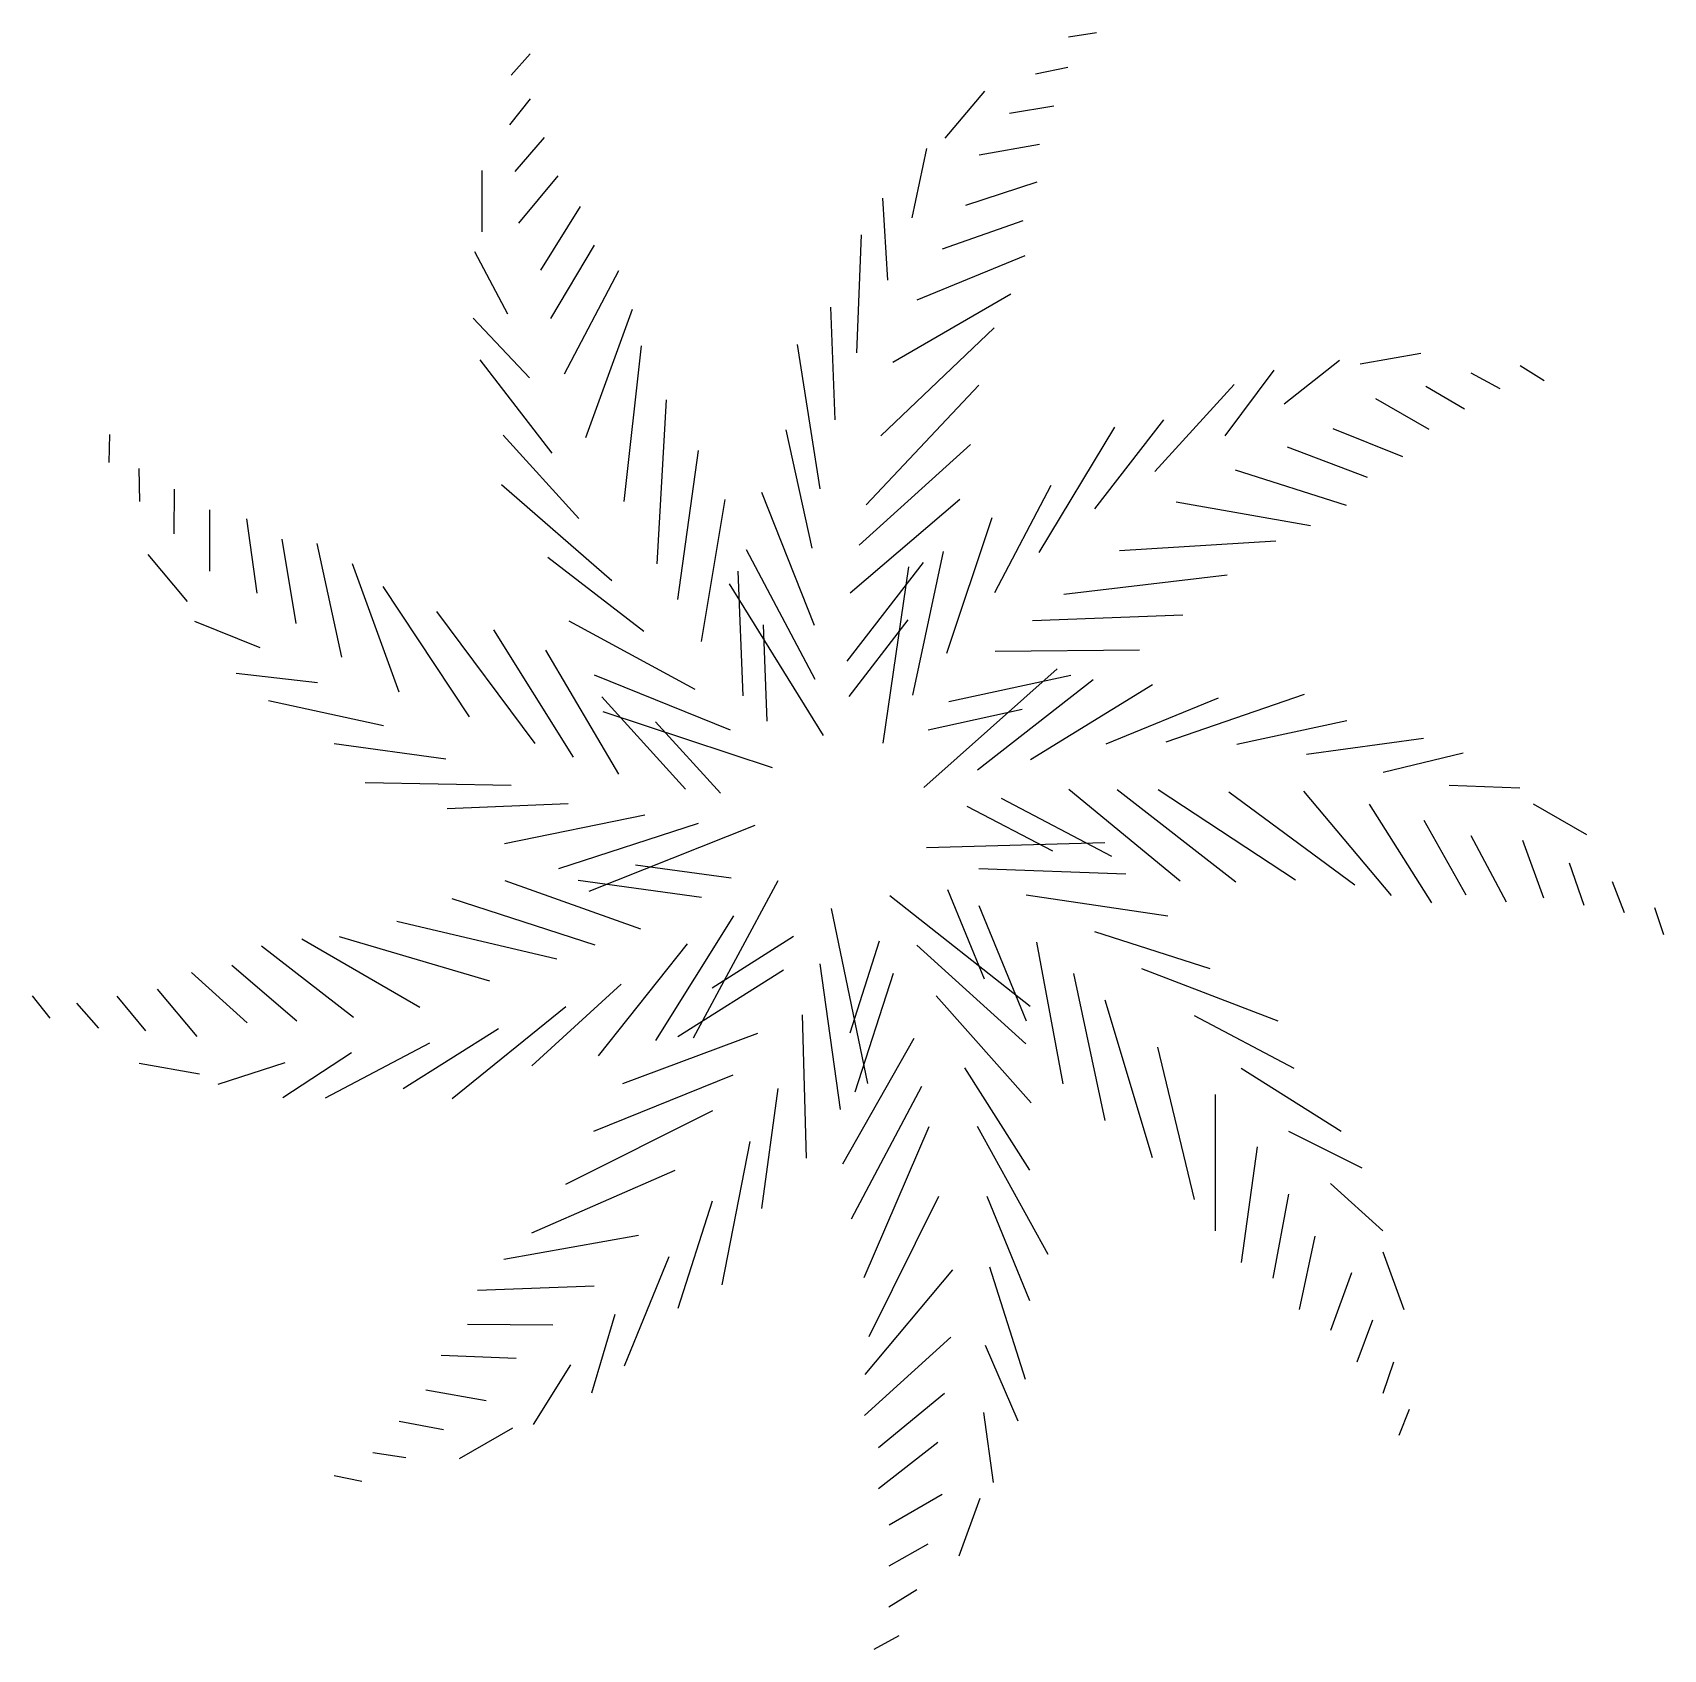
# Model space of a CAD drawing. Extents: x -922 to 970, y -961 to 914.
import ezdxf

# ---------------------------------------------------------------- set-up
doc = ezdxf.new("R2010")
doc.units = 0
doc.header["$LTSCALE"] = 1000
doc.header["$MEASUREMENT"] = 0
doc.layers.get('0').update_dxf_attribs({"linetype": 'CONTINUOUS'})

msp = doc.modelspace()

# ---------------------------------------------------------------- linework, layer by layer
for p, q in [((279.8, 909), (312.3, 913.7)), ((-366.5, 864.5), (-344.6, 889)), ((241.5, 865.8), (279.2, 873.6)), ((-368.1, 806.8), (-344.1, 837)), ((136.8, 791.4), (182.7, 845.9)), ((211.5, 820.4), (262.8, 828.9)), ((-361.9, 752.7), (-328, 792.2)), ((98.7, 699.1), (115.7, 779.2)), ((176.2, 771.9), (246.3, 784.3)), ((-400.4, 682.5), (-400.3, 753.7)), ((-357.7, 692.9), (-311.9, 747.5)), ((160.6, 713.7), (243.5, 740.5)), ((70.3, 626.5), (64.6, 721.6)), ((-332.3, 638.3), (-286, 712.1)), ((133.6, 663), (227.1, 695.9)), ((-320.4, 582.1), (-269.9, 667.4)), ((34.4, 542.5), (39.9, 679.2)), ((-370.3, 587.3), (-408.7, 659.6)), ((104.4, 604), (229.5, 655.2)), ((-304.8, 518.1), (-241.8, 637.7)), ((76, 531.4), (213.1, 610.6)), ((-279.9, 444.2), (-225.7, 593)), ((9.1, 464.7), (4, 595.2)), ((-345.3, 513.4), (-410.8, 582.6)), ((62, 446), (193.6, 571.2)), ((-235.7, 369.8), (-215.3, 550.3)), ((-8, 384.6), (-34.3, 552)), ((-318.9, 426), (-402.5, 534.2)), ((529.8, 483.3), (594.3, 533.7)), ((618.3, 529.5), (688.5, 541.8)), ((461.4, 445.9), (518.2, 522.4)), ((746.4, 519.2), (780.2, 500.9)), ((803.5, 527.7), (831.4, 510.4)), ((45, 365.9), (175.8, 504.7)), ((379.9, 404.7), (472, 505.8)), ((694.2, 503.7), (739, 477.3)), ((-197.3, 297.5), (-186.3, 487.9)), ((636, 489.3), (697.7, 453.7)), ((245.9, 310.9), (333.4, 456.1)), ((310.5, 361.3), (390.5, 464.6)), ((586.6, 454.7), (667.4, 422)), ((-832.9, 415), (-831.9, 447.8)), ((-288.2, 350.1), (-376, 446.8)), ((-17.5, 315.8), (-47.5, 453.1)), ((36.9, 319.1), (166.2, 436)), ((-173.4, 256.4), (-149.4, 429.1)), ((533.3, 433.2), (626.1, 398.3)), ((-797.1, 369.8), (-798.1, 408.2)), ((473, 406.8), (601.8, 365.6)), ((-757.5, 332.3), (-757, 384.3)), ((-249.8, 277.8), (-377.6, 389.1)), ((-14.9, 226), (-75.9, 380.5)), ((194.4, 264.4), (259.7, 388.8)), ((-715.9, 289.1), (-715.9, 360.4)), ((-145.9, 207.6), (-118.2, 372.4)), ((26.5, 263.9), (153.7, 372.5)), ((404.6, 369.4), (560.5, 341.9)), ((-661.3, 263.7), (-673.3, 350)), ((138.7, 193.9), (191.2, 351.4)), ((-616.1, 228.3), (-632.2, 326.1)), ((339, 313), (520.3, 324.3)), ((-741.9, 253.8), (-787.7, 308.4)), ((-563, 189.3), (-591.7, 321.4)), ((-212.9, 219), (-324.1, 304.8)), ((-13.8, 163.4), (-93.8, 314)), ((99.2, 145.2), (134.8, 312)), ((-496.4, 148.7), (-550.6, 297.5)), ((-97.5, 144.6), (-103.2, 289.2)), ((23.1, 184.7), (111.7, 299.1)), ((64.7, 89.5), (94.6, 294.3)), ((274.5, 262.6), (463.9, 284.8)), ((-414.8, 120.1), (-515.2, 271.5)), ((-4.5, 98.5), (-113.2, 274.6)), ((-657.6, 200.2), (-733.6, 230.9)), ((-338.9, 89.4), (-452.8, 242.3)), ((-153.2, 151.9), (-299.2, 231)), ((25.5, 143.9), (93.9, 232.6)), ((238.2, 232), (412.4, 238.3)), ((-294.2, 73.3), (-386.8, 221)), ((-69.5, 115), (-74.1, 226.8)), ((-241.6, 53.6), (-326.5, 197.6)), ((194.8, 196.4), (362, 197.8)), ((-591.1, 159.6), (-685.7, 170.5)), ((112, 38.2), (266.5, 175.9)), ((-112.1, 104.6), (-270.1, 168.6)), ((141.2, 137.8), (282.6, 168.5)), ((174.2, 58.7), (308.6, 163.5)), ((235.7, 70.6), (377.2, 157.5)), ((-514.6, 109.7), (-648.2, 138.8)), ((-164.2, 36.4), (-261.4, 143.5)), ((323.7, 88.7), (453.7, 142.1)), ((393.1, 91.3), (553.4, 146.3)), ((-63.3, 60.9), (-259.8, 125.9)), ((-123.6, 31.7), (-199, 114.4)), ((116.9, 105.1), (226.2, 129)), ((474.9, 88.4), (602.6, 116.1)), ((556, 77), (691.5, 95.3)), ((-442.3, 71.2), (-571.8, 88.9)), ((644.9, 56.2), (737.6, 78.3)), ((-366.4, 40.5), (-535.9, 43.6)), ((721.3, 40.9), (803.2, 38)), ((-300.4, 19.2), (-440.7, 13.5)), ((201.6, 26), (329.7, -41.4)), ((280.3, 36.4), (409.3, -70)), ((336.4, 35.8), (473.9, -71.3)), ((383.9, 35.9), (543.3, -68.8)), ((465.8, 33.1), (611.9, -74.8)), ((552.3, 34.1), (654, -87.2)), ((818.8, 19.3), (880.5, -16.3)), ((-211.5, 6.2), (-374.2, -27.1)), ((161.9, 16.5), (261.1, -35.4)), ((628.7, 18.8), (700.8, -95.6)), ((691.9, 0.3), (740.5, -86.1)), ((-149.6, -3.7), (-311.8, -56.2)), ((-84.1, -5.7), (-276.4, -82.2)), ((746.5, -17.5), (787.3, -94.5)), ((115.2, -31.5), (322, -25.4)), ((806.5, -22.8), (830.9, -89.7)), ((-111.6, -66.9), (-222.5, -52)), ((176, -55.8), (346.4, -61.9)), ((860.4, -49.1), (877.7, -98.2)), ((-216, -126), (-373.6, -70.1)), ((-145.7, -89.3), (-289, -69.8)), ((-57.2, -70.1), (-155.4, -252.3)), ((910.3, -70.8), (924.5, -106.6)), ((-269, -144.6), (-434.9, -91)), ((72.8, -86.9), (235.2, -215.3)), ((139.5, -80.2), (182.1, -183.7)), ((230.8, -86.3), (395.1, -110.6)), ((-108.8, -110.7), (-199.2, -255.2)), ((4.7, -102.2), (46.7, -304.9)), ((176, -98.5), (230.8, -232.4)), ((959.6, -101), (969.8, -132.2)), ((-313.6, -161), (-499.2, -117.1)), ((309.9, -128.9), (443.7, -171.5)), ((-549.5, -228.6), (-656.3, -145.8)), ((-472.4, -216.9), (-609.5, -137.7)), ((-391.5, -186.3), (-565.7, -134.9)), ((-162.5, -142.9), (-265.7, -273)), ((-39, -134.6), (-133.6, -194.6)), ((60.2, -139.9), (26.2, -246.6)), ((103.8, -144.7), (230.4, -258.9)), ((242.9, -141.1), (273.4, -305.5)), ((-615.2, -232.8), (-690.4, -168.3)), ((-8.7, -166.4), (14.9, -335.2)), ((-672.6, -234.8), (-737.3, -176.4)), ((-50.7, -173.8), (-173.1, -251)), ((76.4, -177.4), (32.2, -315.2)), ((285.5, -177.6), (322, -348.1)), ((364.6, -171.5), (522.8, -232.4)), ((-901.3, -229.2), (-921.6, -203.4)), ((-790.4, -244.1), (-823.5, -203.9)), ((-730.8, -250.4), (-776.6, -195.8)), ((-239, -190), (-342.8, -284.7)), ((126.2, -203.2), (236.4, -327.5)), ((-844.8, -240.8), (-870.3, -212)), ((-303.3, -216.2), (-435.1, -322.7)), ((-29.2, -225.6), (-24.6, -391.6)), ((322, -208.1), (376.8, -390.7)), ((425.5, -226.3), (541.1, -287.2)), ((-381.1, -241.5), (-491.7, -311.1)), ((-461.2, -258.4), (-582.3, -322)), ((-81, -247.1), (-237.6, -305.6)), ((100.3, -253), (17.9, -398.5)), ((382.9, -262.9), (425.5, -439.4)), ((-727.9, -294.2), (-798.1, -281.8)), ((-629, -281.1), (-706.8, -306.3)), ((-551.9, -269.3), (-631.4, -321.8)), ((-109.6, -295.4), (-271.1, -360.9)), ((159.4, -286.7), (234.5, -405.4)), ((480.2, -287.2), (595.9, -360.3)), ((-57.4, -310.9), (-76.1, -450.1)), ((109.4, -308.4), (27.8, -462.5)), ((449.8, -317.7), (449.8, -476)), ((-133.2, -336.6), (-303.6, -422.3)), ((117.8, -355.2), (42.3, -530.3)), ((173.9, -354.6), (256, -502.9)), ((-89.9, -372.2), (-122.3, -538.6)), ((535, -360.3), (620.2, -402.9)), ((498.5, -378.5), (480.2, -512.5)), ((-176.6, -406), (-343.1, -478.7)), ((535, -433.3), (516.8, -530.8)), ((583.7, -421.2), (644.5, -476)), ((-133.3, -441.6), (-173.1, -566.1)), ((129.2, -436.3), (48.3, -598.9)), ((185.3, -435.7), (234.7, -556.6)), ((-219, -481.5), (-374.9, -509)), ((565.4, -482), (547.2, -567.3)), ((-183.7, -506.2), (-235.6, -632.7)), ((644.5, -500.3), (668.9, -567.3)), ((145.2, -521.3), (43.5, -642.5)), ((188.1, -517.5), (229.7, -647.8)), ((608, -524.7), (583.7, -591.6)), ((-270.5, -540), (-405.6, -545.3)), ((-318.1, -585.5), (-417.2, -584.4)), ((-246.2, -572.8), (-273.3, -664.1)), ((632.4, -579.5), (614.1, -628.2)), ((143.4, -599.2), (43.3, -690.1)), ((-360.8, -623.9), (-447.9, -620.7)), ((183.1, -608.7), (221, -696.1)), ((-297.7, -631.3), (-341.1, -700.7)), ((656.7, -628.2), (644.5, -664.7)), ((-395.4, -673.2), (-465.6, -660.9)), ((136.1, -664.7), (59.5, -727.5)), ((-445.1, -706.7), (-496.3, -697.2)), ((181.2, -686.6), (192.6, -767.7)), ((675, -683), (662.8, -713.4)), ((-365, -704.9), (-426.8, -740.5)), ((-488.9, -739.1), (-526.9, -733.5)), ((128.1, -721.5), (59.4, -775.1)), ((-539.7, -766.6), (-571.7, -759.9)), ((133.4, -781.6), (71.7, -817.2)), ((177, -786.4), (152.6, -853.3)), ((116.8, -839.2), (71.5, -864.8)), ((104.1, -892.1), (71.3, -912.3)), ((82.9, -945.8), (54, -961.3))]:
    msp.add_line(p, q)

doc.saveas('drawing.dxf')
